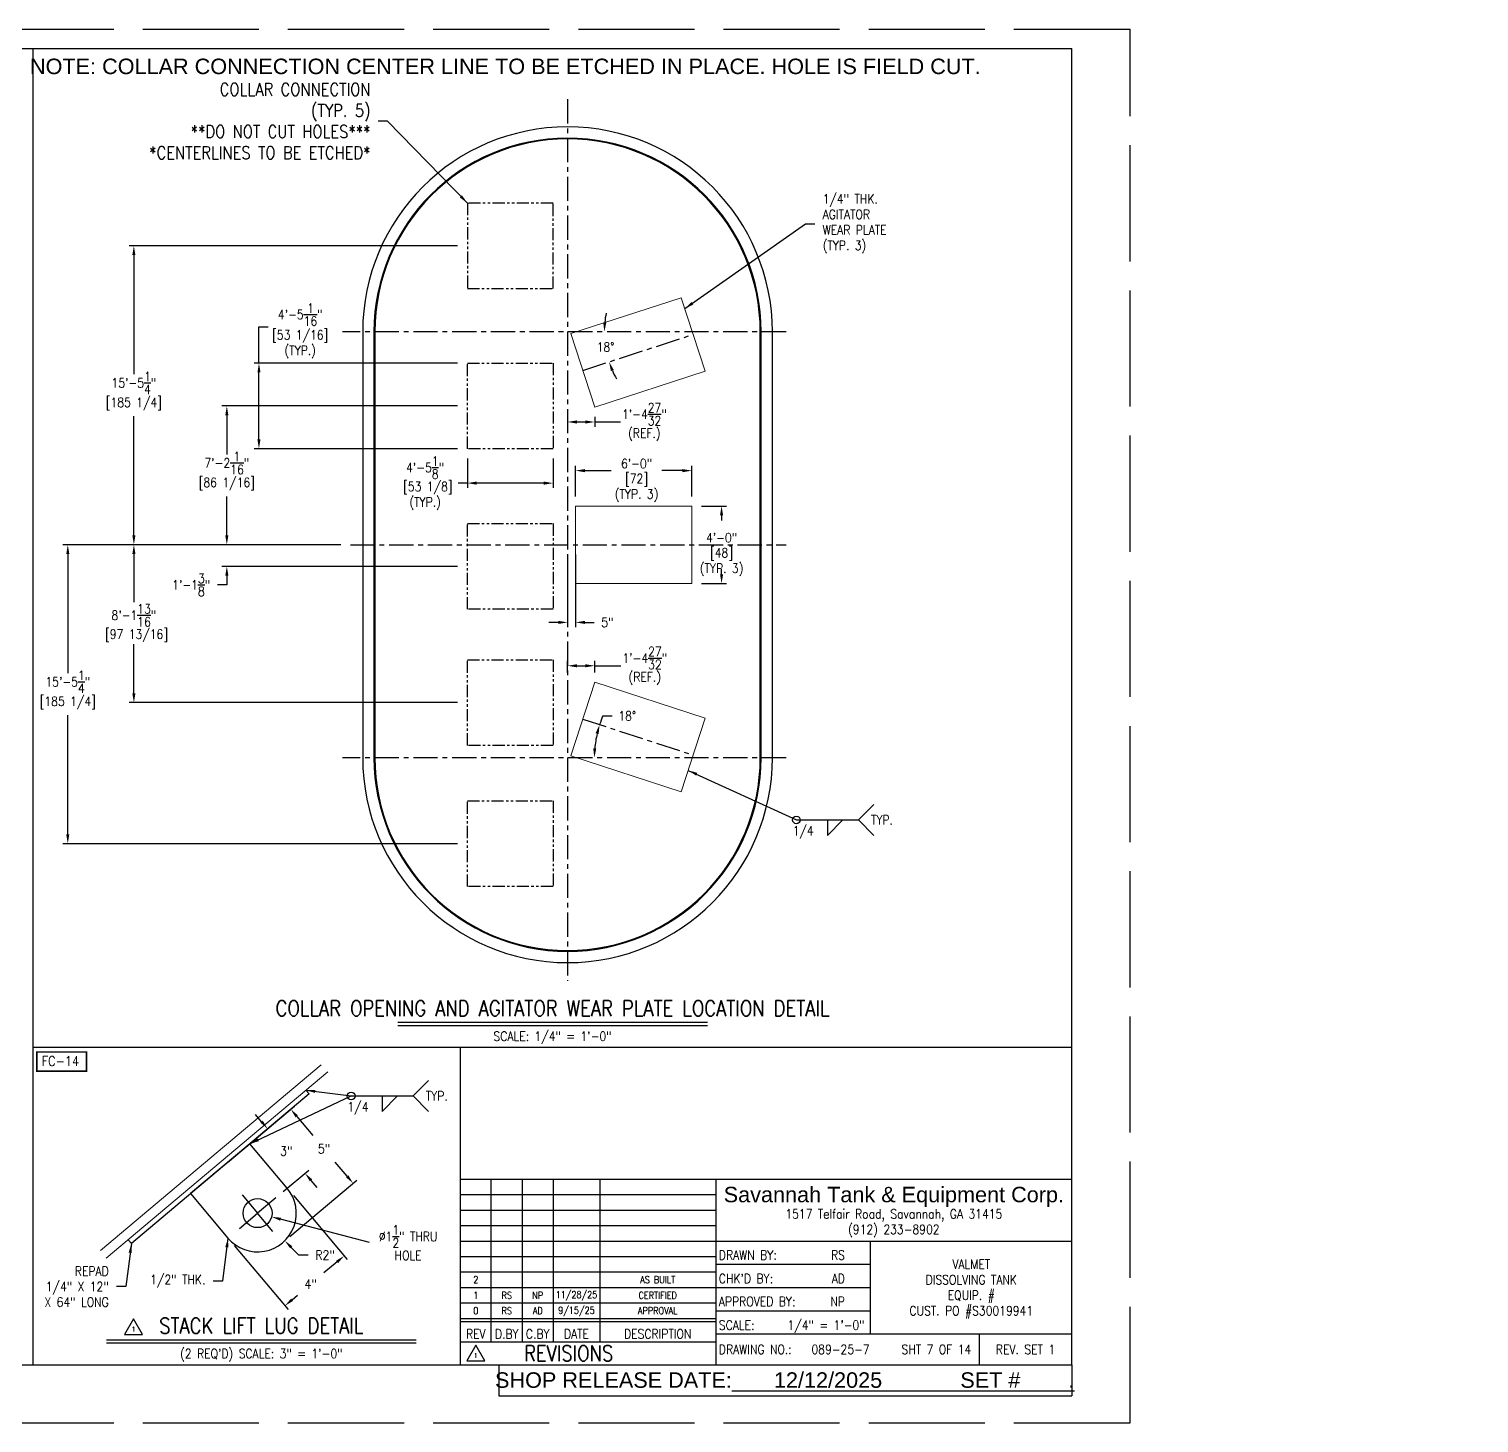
# Model space of a CAD drawing. Extents: x -2414 to 2752, y 36 to 900.
# Drawn here: x 433 to 1332, y 36 to 900 of the extents above; entities that cross this region are included whole.
import ezdxf
from ezdxf.enums import TextEntityAlignment as Align

# ---------------------------------------------------------------- set-up
doc = ezdxf.new("R2010")
doc.units = 0
doc.header["$LTSCALE"] = 12
doc.header["$MEASUREMENT"] = 0
doc.header["$PDMODE"] = 33
doc.header["$PDSIZE"] = -0.5
for name, pattern in [('AM_ISO02W050', [7.5, 6, -1.5]), ('CENTER', [2, 1.25, -0.25, 0.25, -0.25]), ('PHANTOM2', [1.25, 0.625, -0.125, 0.125, -0.125, 0.125, -0.125])]:
    doc.linetypes.add(name, pattern=pattern)
doc.layers.get('0').update_dxf_attribs({"linetype": 'CONTINUOUS'})
doc.layers.get('Defpoints').update_dxf_attribs({"linetype": 'CONTINUOUS'})
for name, color, linetype in [('CENTER', 6, 'CENTER'), ('COVER', 3, 'CONTINUOUS'), ('DIM', 1, 'CONTINUOUS'), ('EXTERNALS', 3, 'CONTINUOUS'), ('REPAD', 7, 'CONTINUOUS'), ('ROOF', 140, 'CONTINUOUS'), ('SHELL', 40, 'CONTINUOUS'), ('SHOP TAG', 11, 'CONTINUOUS'), ('stack conn.', 191, 'CONTINUOUS'), ('TEXT', 4, 'CONTINUOUS')]:
    doc.layers.add(name, color=color, linetype=linetype)
doc.layers.add('Equipment-AM_11', color=92, linetype='PHANTOM2', lineweight=25)
doc.styles.add('ROMANS', font='ROMANS.shx', dxfattribs={"width": 0.85, "height": 5.76})
doc.styles.get("Standard").update_dxf_attribs({"font": 'sanss___.ttf'})
doc.dimstyles.get("Standard").update_dxf_attribs({"dimtxt": 0.18, "dimasz": 0.18, "dimexe": 0.18, "dimexo": 0.0625, "dimgap": 0.09, "dimtad": 0, "dimtih": 1, "dimtoh": 1, "dimdec": 4, "dimzin": 0, "dimdsep": 46, "dimtxsty": 'Standard', "dimcen": 0.09, "dimadec": 0, "dimazin": 0, "dimtfac": 1, "dimtdec": 4, "dimtofl": 0, "dimtmove": 0, "dimatfit": 3, "dimfxl": 1, "dimtolj": 1, "dimtzin": 0, "dimarcsym": 0})

# ---------------------------------------------------------------- blocks, each defined once
blk = doc.blocks.new('*D184')
at = {"layer": 'Defpoints', "color": 0, "transparency": 16777216}
for p in [(267.13, 609.86), (62.29, 591.93), (267.13, 536.95)]:
    blk.add_point(p, dxfattribs=at)
at = {"layer": 'DIM', "color": 0, "lineweight": -2, "transparency": 16777216}
for p, q in [((267.13, 603.86), (267.13, 533.95)), ((62.29, 585.93), (62.29, 533.95)), ((68.05, 536.95), (106.32, 536.95)), ((261.37, 536.95), (231.8, 536.95))]:
    blk.add_line(p, q, dxfattribs=at)
at = {"layer": 'DIM', "color": 0, "transparency": 16777216}
for points in [[(68.05, 537.91), (68.05, 535.99), (62.29, 536.95)], [(261.37, 537.91), (261.37, 535.99), (267.13, 536.95)]]:
    blk.add_solid(points, dxfattribs=at)
at = {"layer": 'DIM', "color": 0, "transparency": 16777216, "char_height": 5.76, "width": 5166.6002, "attachment_point": 5, "style": 'ROMANS'}
for s, insert in [('\\A1;5\'-8{\\H1x;\\S1/4;}"', (169.06, 544.63)), ('\\A1;[68{\\H1x;\\S1/4;}] (TOP)\\P(EXTRA 2" TO BE PROVIDED FOR\\PFIELD FITUPS.)', (169.06, 518.57))]:
    blk.add_mtext(s, dxfattribs=dict(at, insert=insert))
blk = doc.blocks.new('A$C43fa0972')
at = {"layer": 'Equipment-AM_11'}
for points in [[(-62.12, 158.75), (-8.98, 158.75), (-8.98, 211.8), (-62.12, 211.8)], [(-62.12, 112.56), (-8.98, 112.56), (-8.98, 59.51), (-62.12, 59.51)], [(-62.12, 13.13), (-8.98, 13.13), (-8.98, -39.92), (-62.12, -39.92)], [(-62.12, -71.31), (-8.98, -71.31), (-8.98, -124.37), (-62.12, -124.37)], [(-62.12, -158.75), (-8.98, -158.75), (-8.98, -211.8), (-62.12, -211.8)]]:
    blk.add_lwpolyline(points, close=True, dxfattribs=at)
blk = doc.blocks.new('*D191')
at = {"layer": 'Defpoints', "color": 0, "transparency": 16777216}
for p in [(705.18, 639.84), (758.32, 639.84), (758.32, 618.53)]:
    blk.add_point(p, dxfattribs=at)
at = {"layer": 'DIM', "color": 0, "lineweight": -2, "transparency": 16777216}
for p, q in [((705.18, 633.84), (705.18, 615.53)), ((758.32, 633.84), (758.32, 615.53)), ((705.18, 618.53), (699.42, 618.53)), ((752.56, 618.53), (710.94, 618.53))]:
    blk.add_line(p, q, dxfattribs=at)
at = {"layer": 'DIM', "color": 0, "transparency": 16777216}
for points in [[(710.94, 619.49), (710.94, 617.57), (705.18, 618.53)], [(752.56, 619.49), (752.56, 617.57), (758.32, 618.53)]]:
    blk.add_solid(points, dxfattribs=at)
at = {"layer": 'DIM', "color": 0, "transparency": 16777216, "insert": (679, 618.53), "char_height": 5.76, "attachment_point": 5, "style": 'ROMANS'}
blk.add_mtext('\\A1;4\'-5{\\H1x;\\S1/8;}"\\P [53 1/8]\\P(TYP.)', dxfattribs=at)
blk = doc.blocks.new('*D192')
at = {"layer": 'Defpoints', "color": 0, "transparency": 16777216}
for p in [(705.18, 692.89), (575.99, 639.84), (705.18, 639.84)]:
    blk.add_point(p, dxfattribs=at)
at = {"layer": 'DIM', "color": 0, "lineweight": -2, "transparency": 16777216}
for p, q in [((575.99, 692.89), (575.99, 715.34)), ((575.99, 715.34), (581.75, 715.34)), ((699.18, 692.89), (572.99, 692.89)), ((575.99, 645.6), (575.99, 687.13)), ((699.18, 639.84), (572.99, 639.84))]:
    blk.add_line(p, q, dxfattribs=at)
at = {"layer": 'DIM', "color": 0, "transparency": 16777216}
for points in [[(575.03, 687.13), (576.95, 687.13), (575.99, 692.89)], [(575.03, 645.6), (576.95, 645.6), (575.99, 639.84)]]:
    blk.add_solid(points, dxfattribs=at)
at = {"layer": 'DIM', "color": 0, "transparency": 16777216, "char_height": 5.76, "attachment_point": 5, "style": 'ROMANS'}
for s, insert in [('\\A1;4\'-5{\\H1x;\\S1/16;}"', (601.59, 723.02)), ('\\A1;[53 1/16]\\P(TYP.)', (601.59, 704.64))]:
    blk.add_mtext(s, dxfattribs=dict(at, insert=insert))
blk = doc.blocks.new('*D193')
at = {"layer": 'Defpoints', "color": 0, "transparency": 16777216}
for p in [(556.08, 666.37), (705.18, 666.37), (632.72, 580.33)]:
    blk.add_point(p, dxfattribs=at)
at = {"layer": 'DIM', "color": 0, "lineweight": -2, "transparency": 16777216}
for p, q in [((699.18, 666.37), (553.08, 666.37)), ((556.08, 660.61), (556.08, 636.38)), ((556.08, 586.09), (556.08, 610.32)), ((626.72, 580.33), (553.08, 580.33))]:
    blk.add_line(p, q, dxfattribs=at)
at = {"layer": 'DIM', "color": 0, "transparency": 16777216}
for points in [[(555.12, 660.61), (557.04, 660.61), (556.08, 666.37)], [(555.12, 586.09), (557.04, 586.09), (556.08, 580.33)]]:
    blk.add_solid(points, dxfattribs=at)
at = {"layer": 'DIM', "color": 0, "transparency": 16777216, "char_height": 5.76, "attachment_point": 5, "style": 'ROMANS'}
for s, insert in [('\\A1;7\'-2{\\H1x;\\S1/16;}"', (556.08, 631.03)), ('\\A1;[86 1/16]', (556.08, 618))]:
    blk.add_mtext(s, dxfattribs=dict(at, insert=insert))
blk = doc.blocks.new('*D194')
at = {"layer": 'Defpoints', "color": 0, "transparency": 16777216}
for p in [(632.72, 580.33), (556.08, 566.94), (705.18, 566.94)]:
    blk.add_point(p, dxfattribs=at)
at = {"layer": 'DIM', "color": 0, "lineweight": -2, "transparency": 16777216}
for p, q in [((556.08, 586.09), (556.08, 591.85)), ((626.72, 580.33), (553.08, 580.33)), ((699.18, 566.94), (553.08, 566.94)), ((556.08, 561.18), (556.08, 555.42)), ((556.08, 555.42), (550.32, 555.42))]:
    blk.add_line(p, q, dxfattribs=at)
at = {"layer": 'DIM', "color": 0, "transparency": 16777216}
for points in [[(555.12, 586.09), (557.04, 586.09), (556.08, 580.33)], [(555.12, 561.18), (557.04, 561.18), (556.08, 566.94)]]:
    blk.add_solid(points, dxfattribs=at)
at = {"layer": 'DIM', "color": 0, "transparency": 16777216, "insert": (533.98, 555.42), "char_height": 5.76, "attachment_point": 5, "style": 'ROMANS'}
blk.add_mtext('\\A1;1\'-1{\\H1x;\\S3/8;}"', dxfattribs=at)
blk = doc.blocks.new('*D195')
at = {"layer": 'Defpoints', "color": 0, "transparency": 16777216}
for p in [(632.72, 580.33), (498.46, 482.49), (705.18, 482.49)]:
    blk.add_point(p, dxfattribs=at)
at = {"layer": 'DIM', "color": 0, "lineweight": -2, "transparency": 16777216}
for p, q in [((626.72, 580.33), (495.46, 580.33)), ((498.46, 574.57), (498.46, 544.84)), ((498.46, 488.25), (498.46, 518.78)), ((699.18, 482.49), (495.46, 482.49))]:
    blk.add_line(p, q, dxfattribs=at)
at = {"layer": 'DIM', "color": 0, "transparency": 16777216}
for points in [[(497.5, 574.57), (499.42, 574.57), (498.46, 580.33)], [(497.5, 488.25), (499.42, 488.25), (498.46, 482.49)]]:
    blk.add_solid(points, dxfattribs=at)
at = {"layer": 'DIM', "color": 0, "transparency": 16777216, "insert": (498.46, 531.81), "char_height": 5.76, "attachment_point": 5, "style": 'ROMANS'}
blk.add_mtext('\\A1;8\'-1{\\H1x;\\S13/16;}"\\P [97 13/16]', dxfattribs=at)
blk = doc.blocks.new('*D196')
at = {"layer": 'Defpoints', "color": 0, "transparency": 16777216}
for p in [(632.72, 580.33), (457.49, 395.05), (705.18, 395.05)]:
    blk.add_point(p, dxfattribs=at)
at = {"layer": 'DIM', "color": 0, "lineweight": -2, "transparency": 16777216}
for p, q in [((626.72, 580.33), (454.49, 580.33)), ((457.49, 574.57), (457.49, 500.72)), ((457.49, 400.81), (457.49, 474.66)), ((699.18, 395.05), (454.49, 395.05))]:
    blk.add_line(p, q, dxfattribs=at)
at = {"layer": 'DIM', "color": 0, "transparency": 16777216}
for points in [[(456.53, 574.57), (458.45, 574.57), (457.49, 580.33)], [(456.53, 400.81), (458.45, 400.81), (457.49, 395.05)]]:
    blk.add_solid(points, dxfattribs=at)
at = {"layer": 'DIM', "color": 0, "transparency": 16777216, "char_height": 5.76, "attachment_point": 5, "style": 'ROMANS'}
for s, insert in [('\\A1;15\'-5{\\H1x;\\S1/4;}"', (457.49, 495.37)), ('\\A1;[185 1/4]', (457.49, 482.34))]:
    blk.add_mtext(s, dxfattribs=dict(at, insert=insert))
blk = doc.blocks.new('*D197')
at = {"layer": 'Defpoints', "color": 0, "transparency": 16777216}
for p in [(498.46, 765.61), (705.18, 765.61), (632.72, 580.33)]:
    blk.add_point(p, dxfattribs=at)
at = {"layer": 'DIM', "color": 0, "lineweight": -2, "transparency": 16777216}
for p, q in [((699.18, 765.61), (495.46, 765.61)), ((498.46, 759.85), (498.46, 686)), ((498.46, 586.09), (498.46, 659.94)), ((626.72, 580.33), (495.46, 580.33))]:
    blk.add_line(p, q, dxfattribs=at)
at = {"layer": 'DIM', "color": 0, "transparency": 16777216}
for points in [[(497.5, 759.85), (499.42, 759.85), (498.46, 765.61)], [(497.5, 586.09), (499.42, 586.09), (498.46, 580.33)]]:
    blk.add_solid(points, dxfattribs=at)
at = {"layer": 'DIM', "color": 0, "transparency": 16777216, "char_height": 5.76, "attachment_point": 5, "style": 'ROMANS'}
for s, insert in [('\\A1;15\'-5{\\H1x;\\S1/4;}"', (498.46, 680.65)), ('\\A1;[185 1/4]', (498.46, 667.62))]:
    blk.add_mtext(s, dxfattribs=dict(at, insert=insert))
blk = doc.blocks.new('*D198')
at = {"layer": 'Defpoints', "color": 0, "transparency": 16777216}
for p in [(776.73, 472.25), (784.29, 455.27), (845.21, 450), (627.83, 448.33), (902.77, 448.33)]:
    blk.add_point(p, dxfattribs=at)
at = {"layer": 'DIM', "color": 0, "lineweight": -2, "transparency": 16777216}
blk.add_line((789.19, 474.26), (794.95, 474.26), dxfattribs=at)
for start, end in [(157.03072, 162), (166.96928, 175.03072)]:
    blk.add_arc((850.36, 448.33), 66.43, start, end, dxfattribs=at)
at = {"layer": 'DIM', "color": 0, "transparency": 16777216}
for points in [[(784.71, 463.57), (786.56, 463.05), (787.17, 468.86)], [(785.13, 454.04), (783.21, 454.13), (783.92, 448.33)]]:
    blk.add_solid(points, dxfattribs=at)
at = {"layer": 'DIM', "color": 0, "transparency": 16777216, "insert": (804.3, 474.26), "char_height": 5.76, "attachment_point": 5, "style": 'ROMANS'}
blk.add_mtext('\\A1;18°', dxfattribs=at)
blk = doc.blocks.new('*D199')
at = {"layer": 'Defpoints', "color": 0, "transparency": 16777216}
for p in [(627.83, 712.33), (845.21, 710.66), (902.77, 712.33), (790.43, 706.03), (776.73, 688.41)]:
    blk.add_point(p, dxfattribs=at)
at = {"layer": 'DIM', "color": 0, "lineweight": -2, "transparency": 16777216}
for start, end in [(169.04211, 174.52106), (203.47894, 208.95789)]:
    blk.add_arc((850.36, 712.33), 60.26, start, end, dxfattribs=at)
at = {"layer": 'DIM', "color": 0, "transparency": 16777216}
for points in [[(791.33, 718.04), (789.42, 718.13), (790.1, 712.33)], [(794.19, 687.98), (795.99, 688.66), (793.05, 693.71)]]:
    blk.add_solid(points, dxfattribs=at)
at = {"layer": 'DIM', "color": 0, "transparency": 16777216, "insert": (790.84, 702.9), "char_height": 5.76, "attachment_point": 5, "style": 'ROMANS'}
blk.add_mtext('\\A1;18°', dxfattribs=at)
blk = doc.blocks.new('*D200')
at = {"layer": 'Defpoints', "color": 0, "transparency": 16777216}
for p in [(767.31, 665.58), (784.15, 665.58), (767.31, 656.43)]:
    blk.add_point(p, dxfattribs=at)
at = {"layer": 'DIM', "color": 0, "lineweight": -2, "transparency": 16777216}
for p, q in [((767.31, 659.58), (767.31, 653.43)), ((773.07, 656.43), (778.39, 656.43)), ((784.15, 659.58), (784.15, 653.43)), ((784.15, 656.43), (800.12, 656.43))]:
    blk.add_line(p, q, dxfattribs=at)
at = {"layer": 'DIM', "color": 0, "transparency": 16777216}
for points in [[(773.07, 657.39), (773.07, 655.47), (767.31, 656.43)], [(778.39, 657.39), (778.39, 655.47), (784.15, 656.43)]]:
    blk.add_solid(points, dxfattribs=at)
at = {"layer": 'DIM', "color": 0, "transparency": 16777216, "insert": (814.95, 656.43), "char_height": 5.76, "attachment_point": 5, "style": 'ROMANS'}
blk.add_mtext('\\A1;1\'-4{\\H1x;\\S27/32;}"\\P(REF.)', dxfattribs=at)
blk = doc.blocks.new('*D201')
at = {"layer": 'Defpoints', "color": 0, "transparency": 16777216}
for p in [(767.31, 580.33), (772.29, 580.33), (772.29, 532.22)]:
    blk.add_point(p, dxfattribs=at)
at = {"layer": 'DIM', "color": 0, "lineweight": -2, "transparency": 16777216}
for p, q in [((767.31, 574.33), (767.31, 529.22)), ((772.29, 574.33), (772.29, 529.22)), ((761.55, 532.22), (755.79, 532.22)), ((778.05, 532.22), (783.81, 532.22))]:
    blk.add_line(p, q, dxfattribs=at)
at = {"layer": 'DIM', "color": 0, "transparency": 16777216}
for points in [[(761.55, 533.18), (761.55, 531.26), (767.31, 532.22)], [(778.05, 533.18), (778.05, 531.26), (772.29, 532.22)]]:
    blk.add_solid(points, dxfattribs=at)
at = {"layer": 'DIM', "color": 0, "transparency": 16777216, "insert": (791.99, 532.22), "char_height": 5.76, "attachment_point": 5, "style": 'ROMANS'}
blk.add_mtext('\\A1;5"', dxfattribs=at)
blk = doc.blocks.new('*D202')
at = {"layer": 'Defpoints', "color": 0, "transparency": 16777216}
for p in [(767.31, 505.33), (767.31, 495.08), (784.15, 495.08)]:
    blk.add_point(p, dxfattribs=at)
at = {"layer": 'DIM', "color": 0, "lineweight": -2, "transparency": 16777216}
for p, q in [((767.31, 501.08), (767.31, 508.33)), ((773.07, 505.33), (778.39, 505.33)), ((784.15, 501.08), (784.15, 508.33)), ((784.15, 505.33), (800.36, 505.33))]:
    blk.add_line(p, q, dxfattribs=at)
at = {"layer": 'DIM', "color": 0, "transparency": 16777216}
for points in [[(773.07, 506.29), (773.07, 504.37), (767.31, 505.33)], [(778.39, 506.29), (778.39, 504.37), (784.15, 505.33)]]:
    blk.add_solid(points, dxfattribs=at)
at = {"layer": 'DIM', "color": 0, "transparency": 16777216, "insert": (815.19, 505.33), "char_height": 5.76, "attachment_point": 5, "style": 'ROMANS'}
blk.add_mtext('\\A1;1\'-4{\\H1x;\\S27/32;}"\\P(REF.)', dxfattribs=at)
blk = doc.blocks.new('*D203')
at = {"layer": 'Defpoints', "color": 0, "transparency": 16777216}
for p in [(772.29, 626.28), (772.29, 604.33), (844.29, 604.33)]:
    blk.add_point(p, dxfattribs=at)
at = {"layer": 'DIM', "color": 0, "lineweight": -2, "transparency": 16777216}
for p, q in [((772.29, 610.33), (772.29, 629.28)), ((844.29, 610.33), (844.29, 629.28)), ((778.05, 626.28), (794.43, 626.28)), ((838.53, 626.28), (825.73, 626.28))]:
    blk.add_line(p, q, dxfattribs=at)
at = {"layer": 'DIM', "color": 0, "transparency": 16777216}
for points in [[(778.05, 627.24), (778.05, 625.32), (772.29, 626.28)], [(838.53, 627.24), (838.53, 625.32), (844.29, 626.28)]]:
    blk.add_solid(points, dxfattribs=at)
at = {"layer": 'DIM', "color": 0, "transparency": 16777216, "char_height": 5.76, "attachment_point": 5, "style": 'ROMANS'}
for s, insert in [('\\A1;6\'-0"', (810.08, 630.67)), ('\\A1;[72]\\P(TYP. 3)', (810.08, 615.58))]:
    blk.add_mtext(s, dxfattribs=dict(at, insert=insert))
blk = doc.blocks.new('*D204')
at = {"layer": 'Defpoints', "color": 0, "transparency": 16777216}
for p in [(844.29, 604.33), (844.29, 556.33), (862.79, 556.33)]:
    blk.add_point(p, dxfattribs=at)
at = {"layer": 'DIM', "color": 0, "lineweight": -2, "transparency": 16777216}
for p, q in [((850.29, 604.33), (865.79, 604.33)), ((862.79, 598.57), (862.79, 595.42)), ((862.79, 562.09), (862.79, 565.24)), ((850.29, 556.33), (865.79, 556.33))]:
    blk.add_line(p, q, dxfattribs=at)
at = {"layer": 'DIM', "color": 0, "transparency": 16777216}
for points in [[(861.83, 598.57), (863.75, 598.57), (862.79, 604.33)], [(861.83, 562.09), (863.75, 562.09), (862.79, 556.33)]]:
    blk.add_solid(points, dxfattribs=at)
at = {"layer": 'DIM', "color": 0, "transparency": 16777216, "char_height": 5.76, "attachment_point": 5, "style": 'ROMANS'}
for s, insert in [('\\A1;4\'-0"', (862.79, 584.72)), ('\\A1;[48]\\P(TYP. 3)', (862.79, 569.63))]:
    blk.add_mtext(s, dxfattribs=dict(at, insert=insert))
blk = doc.blocks.new('HEAD LIFT 5000')
at = {"layer": 'CENTER'}
for p in [(0, 4.23), (-1.23, 3), (1.23, 3), (0, 1.77)]:
    blk.add_line(p, (0, 3), dxfattribs=at)
at = {"layer": 'EXTERNALS'}
for p, q in [((-2, 3), (-2, 0)), ((2, 0), (2, 3)), ((-2, 0), (2, 0))]:
    blk.add_line(p, q, dxfattribs=at)
blk.add_circle((0, 3), 0.75, dxfattribs=at)
blk.add_arc((0, 3), 2, 0, 180, dxfattribs=at)
blk = doc.blocks.new('A$Cdd259f04')
at = {"layer": 'REPAD'}
for p, q in [((-23.556, -20.156), (-32.736, -27.884)), ((-23.556, -20.156), (-23.717, -19.965)), ((-32.736, -27.884), (-32.897, -27.693))]:
    blk.add_line(p, q, dxfattribs=at)
at = {"layer": 'COVER', "rotation": 220.0909514299721}
blk.add_blockref('HEAD LIFT 5000', (-28.146, -24.02), dxfattribs=at)
blk = doc.blocks.new('*D209')
at = {"layer": 'Defpoints', "color": 0, "transparency": 16777216}
for p in [(551.98, 193.61), (634.37, 184.54), (590.62, 147.71)]:
    blk.add_point(p, dxfattribs=at)
at = {"layer": 'DIM', "color": 0, "lineweight": -2, "transparency": 16777216}
for p, q in [((556.57, 197.47), (598.02, 232.37)), ((599.44, 226.03), (609.42, 214.18)), ((630.66, 188.94), (623.27, 197.72)), ((595.21, 151.57), (636.66, 186.47))]:
    blk.add_line(p, q, dxfattribs=at)
at = {"layer": 'DIM', "color": 0, "transparency": 16777216}
for points in [[(600.17, 226.65), (598.7, 225.41), (595.73, 230.44)], [(631.39, 189.56), (629.93, 188.32), (634.37, 184.54)]]:
    blk.add_solid(points, dxfattribs=at)
at = {"layer": 'DIM', "color": 0, "transparency": 16777216, "insert": (616.34, 205.95), "char_height": 5.76, "attachment_point": 5, "style": 'ROMANS'}
blk.add_mtext('\\A1;5"', dxfattribs=at)
blk = doc.blocks.new('*D211')
at = {"layer": 'Defpoints', "color": 0, "transparency": 16777216}
for p in [(593.53, 181.52), (556.8, 150.61), (628.84, 139.58)]:
    blk.add_point(p, dxfattribs=at)
at = {"layer": 'DIM', "color": 0, "lineweight": -2, "transparency": 16777216}
for p, q in [((597.39, 176.93), (630.77, 137.28)), ((560.67, 146.02), (594.05, 106.37)), ((624.43, 135.87), (616.24, 128.97)), ((596.52, 112.37), (599.88, 115.2))]:
    blk.add_line(p, q, dxfattribs=at)
at = {"layer": 'DIM', "color": 0, "transparency": 16777216}
for points in [[(623.81, 136.6), (625.05, 135.13), (628.84, 139.58)], [(595.9, 113.11), (597.14, 111.64), (592.12, 108.66)]]:
    blk.add_solid(points, dxfattribs=at)
at = {"layer": 'DIM', "color": 0, "transparency": 16777216, "insert": (608.06, 122.09), "char_height": 5.76, "attachment_point": 5, "style": 'ROMANS'}
blk.add_mtext('\\A1;4"', dxfattribs=at)
blk = doc.blocks.new('*D212')
at = {"layer": 'Defpoints', "color": 0, "transparency": 16777216}
for p in [(575.16, 166.07), (592, 148.96)]:
    blk.add_point(p, dxfattribs=at)
at = {"layer": 'DIM', "color": 0, "lineweight": -2, "transparency": 16777216}
for p, q in [((600.75, 140.06), (596.04, 144.85)), ((606.51, 140.06), (600.75, 140.06))]:
    blk.add_line(p, q, dxfattribs=at)
at = {"layer": 'DIM', "color": 0, "transparency": 16777216}
blk.add_solid([(596.72, 145.53), (595.35, 144.18), (592, 148.96)], dxfattribs=at)
at = {"layer": 'DIM', "color": 0, "transparency": 16777216, "insert": (617.02, 140.06), "char_height": 5.76, "attachment_point": 5, "style": 'ROMANS'}
blk.add_mtext('\\A1;R2"', dxfattribs=at)
blk = doc.blocks.new('*D213')
at = {"layer": 'Defpoints', "color": 0, "transparency": 16777216}
for p in [(566.46, 168.37), (583.87, 163.77)]:
    blk.add_point(p, dxfattribs=at)
at = {"layer": 'DIM', "color": 0, "lineweight": -2, "transparency": 16777216}
blk.add_line((644.43, 147.77), (589.44, 162.3), dxfattribs=at)
at = {"layer": 'DIM', "color": 0, "transparency": 16777216}
blk.add_solid([(589.68, 163.23), (589.19, 161.37), (583.87, 163.77)], dxfattribs=at)
at = {"layer": 'DIM', "color": 0, "transparency": 16777216, "insert": (668.46, 147.77), "char_height": 5.76, "attachment_point": 5, "style": 'ROMANS'}
blk.add_mtext('\\A1;∅1{\\H1x;\\S1/2;}" THRU\\PHOLE', dxfattribs=at)
blk = doc.blocks.new('*D214')
at = {"layer": 'Defpoints', "color": 0, "transparency": 16777216}
for p in [(581.36, 218.34), (563.27, 203.11), (586.46, 175.57)]:
    blk.add_point(p, dxfattribs=at)
at = {"layer": 'DIM', "color": 0, "lineweight": -2, "transparency": 16777216}
for p, q in [((577.65, 222.75), (573.94, 227.15)), ((567.86, 206.98), (583.66, 220.27)), ((591.05, 179.44), (606.84, 192.73)), ((608.25, 186.39), (611.96, 181.99))]:
    blk.add_line(p, q, dxfattribs=at)
at = {"layer": 'DIM', "color": 0, "transparency": 16777216}
for points in [[(578.39, 223.37), (576.92, 222.13), (581.36, 218.34)], [(608.99, 187.01), (607.52, 185.78), (604.55, 190.8)]]:
    blk.add_solid(points, dxfattribs=at)
at = {"layer": 'DIM', "color": 0, "transparency": 16777216, "insert": (592.95, 204.57), "char_height": 5.76, "attachment_point": 5, "style": 'ROMANS'}
blk.add_mtext('\\A1;3"', dxfattribs=at)

msp = doc.modelspace()

# ---------------------------------------------------------------- linework, layer by layer
for p, q in [((-24, 888), (1080, 888)), ((436.068185, 72), (436.068185, 888)), ((1080, 72), (1080, 888)), ((436.068185, 269.000028), (1080, 269.000028)), ((700.834859, 269.000028), (700.834859, 72)), ((700.834859, 187.2), (1080, 187.2)), ((720.034859, 86.4), (720.034859, 187.2)), ((739.234859, 187.2), (739.234859, 86.4)), ((758.434859, 187.2), (758.434859, 86.4)), ((787.234859, 187.2), (787.234859, 86.4)), ((859.2, 187.2), (859.2, 72)), ((700.834859, 177.6), (859.2, 177.6)), ((700.834859, 168), (859.2, 168)), ((700.834859, 158.4), (859.2, 158.4)), ((700.834859, 148.8), (1080, 148.8)), ((955.2, 91.2), (955.2, 148.8)), ((700.834859, 139.2), (859.2, 139.2)), ((700.834859, 129.6), (859.2, 129.6)), ((859.2, 134.4), (955.2, 134.4)), ((700.834859, 120), (955.2, 120)), ((700.834859, 110.4), (859.2, 110.4)), ((700.834859, 100.8), (859.2, 100.8)), ((700.834859, 98.88), (859.2, 98.88)), ((859.2, 105.6), (955.2, 105.6)), ((859.2, 91.2), (1080, 91.2)), ((1022.4, 91.2), (1022.4, 72)), ((700.834859, 86.4), (859.2, 86.4)), ((-24, 72), (1080, 72))]:
    msp.add_line(p, q)
at = {"layer": 'CENTER'}
for p, q in [((767.309156, 856.41115), (767.309156, 310.146307)), ((902.766423, 712.330591), (627.828818, 712.330591)), ((776.72895, 688.407366), (845.205019, 710.656589)), ((632.719423, 580.330591), (902.904676, 580.330591)), ((776.72895, 472.253817), (845.205019, 450.004593)), ((902.766423, 448.330591), (627.828818, 448.330591))]:
    msp.add_line(p, q, dxfattribs=at)
at = {"layer": 'Defpoints', "linetype": 'AM_ISO02W050'}
for p, q in [((-36, 900), (1116, 900)), ((1116, 36), (1116, 900)), ((-36, 36), (1116, 36))]:
    msp.add_line(p, q, dxfattribs=at)
at = {"layer": 'DIM'}
for p, q in [((947.59441, 409.78645), (957.19441, 419.38645)), ((909.19441, 409.78645), (947.59441, 409.78645)), ((928.39441, 400.18645), (937.99441, 409.78645)), ((928.39441, 409.78645), (928.39441, 400.18645)), ((947.59441, 409.78645), (957.19441, 400.18645)), ((662.034093, 284.348509), (854.034093, 284.348509)), ((662.034093, 282.428509), (854.034093, 282.428509)), ((671.564082, 238.702334), (681.164082, 248.302334)), ((633.164082, 238.702334), (671.564082, 238.702334)), ((652.364082, 229.102334), (661.964082, 238.702334)), ((652.364082, 238.702334), (652.364082, 229.102334)), ((671.564082, 238.702334), (681.164082, 229.102334)), ((481.484139, 87.6405), (673.484139, 87.6405)), ((481.484139, 85.7205), (673.484139, 85.7205))]:
    msp.add_line(p, q, dxfattribs=at)
for centre in [(909.19441, 409.78645), (633.164082, 238.702334)]:
    msp.add_circle(centre, 2.4, dxfattribs=at)
at = {"layer": 'REPAD', "lineweight": 18, "ltscale": 0.25}
for p, q in [((837.788611, 733.481946), (769.312542, 711.232722)), ((852.621427, 687.831233), (837.788611, 733.481946)), ((769.312542, 711.232722), (784.145358, 665.582009)), ((784.145358, 665.582009), (852.621427, 687.831233)), ((844.293198, 604.330591), (772.293198, 604.330591)), ((772.293198, 604.330591), (772.293198, 556.330591)), ((844.293198, 556.330591), (844.293198, 604.330591)), ((772.293198, 556.330591), (844.293198, 556.330591)), ((784.145358, 495.079173), (769.312542, 449.42846)), ((852.621427, 472.82995), (784.145358, 495.079173)), ((837.788611, 427.179237), (852.621427, 472.82995)), ((769.312542, 449.42846), (837.788611, 427.179237))]:
    msp.add_line(p, q, dxfattribs=at)
at = {"layer": 'ROOF'}
msp.add_lwpolyline([(886.809156, 712.330591, 1), (647.809156, 712.330591), (647.809156, 448.330591, 1), (886.809156, 448.330591)], format="xyb", close=True, dxfattribs=at)
at = {"layer": 'SHELL'}
for points in [[(894.309156, 712.330591, 1), (640.309156, 712.330591), (640.309156, 448.330591, 1), (894.309156, 448.330591)], [(887.309156, 712.330591, 1), (647.309156, 712.330591), (647.309156, 448.330591, 1), (887.309156, 448.330591)], [(886.809156, 712.330591, 1), (647.809156, 712.330591), (647.809156, 448.330591, 1), (886.809156, 448.330591)]]:
    msp.add_lwpolyline(points, format="xyb", close=True, dxfattribs=at)
at = {"layer": 'SHOP TAG'}
for p, q in [((724.8, 72), (724.8, 52.8)), ((1080, 72), (1080, 52.8)), ((724.8, 52.8), (1080, 52.8))]:
    msp.add_line(p, q, dxfattribs=at)
at = {"layer": 'stack conn.', "lineweight": 18}
for p, q in [((614.579442, 258.069044), (477.790163, 142.918691)), ((618.750824, 253.737648), (481.346815, 138.06981))]:
    msp.add_line(p, q, dxfattribs=at)
at = {"layer": 'TEXT'}
for p, q in [((498.263956, 100.468449), (492.721393, 90.868449)), ((503.806518, 90.868449), (498.263956, 100.468449)), ((492.721393, 90.868449), (503.806518, 90.868449)), ((710.434859, 84.20148), (704.892296, 74.60148)), ((715.977421, 74.60148), (710.434859, 84.20148)), ((704.892296, 74.60148), (715.977421, 74.60148))]:
    msp.add_line(p, q, dxfattribs=at)
at = {"layer": 'TEXT', "const_width": 0.96}
msp.add_lwpolyline([(438.242895, 265.950169), (438.242895, 254.043413), (469.081553, 254.043413), (469.081553, 265.950169)], close=True, dxfattribs=at)

# ---------------------------------------------------------------- block references
at = {"layer": 'COVER'}
msp.add_blockref('A$C43fa0972', (767.309156, 580.330591), dxfattribs=at)
at = {"layer": 'COVER', "xscale": 12, "yscale": 12, "zscale": 12}
msp.add_blockref('A$Cdd259f04', (889.731094, 481.851092), dxfattribs=at)

# ---------------------------------------------------------------- texts
at = {"layer": 'DIM', "style": 'ROMANS', "width": 0.85}
for p in [(906.89041, 400.18645), (630.860082, 229.102334)]:
    msp.add_text('1/4', height=5.76, dxfattribs=at).set_placement(p)
for p in [(962.240749, 409.78645), (686.210421, 238.702334)]:
    msp.add_text('TYP.', height=5.76, dxfattribs=at).set_placement(p, align=Align.MIDDLE_CENTER)
for s, height, p in [('COLLAR OPENING AND AGITATOR WEAR PLATE LOCATION DETAIL', 9.6, (758.034093, 288.22575)), ('SCALE: 1/4" = 1\'-0"', 5.76, (758.034093, 272.828509)), ('STACK LIFT LUG DETAIL', 9.6, (577.484139, 91.517741)), ('(2 REQ\'D) SCALE: 3" = 1\'-0"', 5.76, (577.484139, 76.1205))]:
    msp.add_text(s, height=height, dxfattribs=at).set_placement(p, align=Align.CENTER)
at = {"layer": 'DIM', "style": 'ROMANS'}
for s, insert, char_height, attachment_point in [('COLLAR CONNECTION\\P(TYP. 5)\\P**DO NOT CUT HOLES***\\P*CENTERLINES TO BE ETCHED*', (645.152074, 842.965295), 7.84749371, 6), ('1/4" THK.\\PAGITATOR\\PWEAR PLATE\\P(TYP. 3)', (925.454558, 779.318331), 5.76, 4), ('REPAD\\P1/4" X 12"\\PX 64" LONG', (482.868375, 120.528286), 5.76, 6), ('1/2" THK.', (542.773587, 123.899589), 5.76, 6)]:
    msp.add_mtext(s, dxfattribs=dict(at, insert=insert, char_height=char_height, attachment_point=attachment_point))
at = {"layer": 'SHOP TAG'}
msp.add_text('SHOP RELEASE DATE:%%U       12/12/2025             SET #        .', height=9.6, dxfattribs=at).set_placement((901.97319, 62.608987), align=Align.MIDDLE_CENTER)
at = {"layer": 'TEXT'}
for s, p in [('NOTE: COLLAR CONNECTION CENTER LINE TO BE ETCHED IN PLACE. HOLE IS FIELD CUT.', (728.732298, 876.843879)), ('Savannah Tank & Equipment Corp.', (969.6, 177.6))]:
    msp.add_text(s, height=9.6, dxfattribs=at).set_placement(p, align=Align.MIDDLE_CENTER)
at = {"layer": 'TEXT', "style": 'ROMANS', "width": 0.85}
for s, height, p in [('1517 Telfair Road, Savannah, GA 31415', 5.76, (969.6, 165.6)), ('(912) 233-8902', 5.76, (969.6, 156)), ('VALMET', 5.76, (1017.6, 134.4)), ('DISSOLVING TANK', 5.76, (1017.6, 124.8)), ('EQUIP. #', 5.76, (1017.6, 115.2)), ('CUST. PO #S30019941', 5.76, (1017.6, 105.6)), ('1', 2.88, (498.263956, 94.068449)), ('REVISIONS', 9.6, (768.034859, 79.2)), ('REV. SET 1', 5.76, (1051.2, 81.6)), ('1', 2.88, (710.434859, 77.80148))]:
    msp.add_text(s, height=height, dxfattribs=at).set_placement(p, align=Align.MIDDLE_CENTER)
for s, p in [('DRAWN BY:', (861.12, 140.096338)), ("CHK'D BY:", (861.12, 125.519024)), ('APPROVED BY:', (861.12, 111.296338)), ('SCALE:', (861.12, 96.639409)), ('SCALE:', (861.12, 96.637291)), ('DRAWING NO.:', (861.12, 81.6)), ('089-25-7', (918.514066, 81.6))]:
    msp.add_text(s, height=5.76, dxfattribs=at).set_placement(p, align=Align.MIDDLE_LEFT)
for s, p in [('RS', (939.271871, 140.096338)), ('AD', (939.271871, 125.519024)), ('NP', (939.271871, 111.296338)), ('1/4" = 1\'-0"', (951.507885, 96.637291)), ('SHT 7 OF 14', (1017.594046, 81.6))]:
    msp.add_text(s, height=5.76, dxfattribs=at).set_placement(p, align=Align.MIDDLE_RIGHT)
for s, height, p in [('2', 4.32, (710.434859, 124.8)), ('AS BUILT', 4.32, (823.217429, 124.8)), ('1', 4.32, (710.434859, 115.2)), ('RS', 4.32, (729.634859, 115.2)), ('NP', 4.32, (748.834859, 115.2)), ('11/28/25', 4.32, (772.834859, 115.2)), ('CERTIFIED', 4.32, (823.217429, 115.2)), ('9/15/25', 4.32, (772.834859, 105.6)), ('0', 4.32, (710.434859, 105.6)), ('RS', 4.32, (729.634859, 105.6)), ('AD', 4.32, (748.834859, 105.6)), ('APPROVAL', 4.32, (823.217429, 105.6)), ('REV', 5.76, (710.434859, 91.2)), ('D.BY', 5.76, (729.634859, 91.2)), ('C.BY', 5.76, (748.834859, 91.2)), ('DATE', 5.76, (772.834859, 91.2)), ('DESCRIPTION', 5.76, (823.217429, 91.2))]:
    msp.add_text(s, height=height, dxfattribs=at).set_placement(p, align=Align.MIDDLE)
at = {"layer": 'TEXT', "insert": (441.338046, 263.324923), "char_height": 6.048, "width": 117.16266667, "attachment_point": 1, "style": 'ROMANS'}
msp.add_mtext('FC-14', dxfattribs=at)

# ---------------------------------------------------------------- dimensions: what is measured, and where the dimension line sits
at = {"layer": 'DIM'}
for base, p2, override, picture, middle in [((498.463914, 765.607122), (705.184156, 765.607122), {"dimscale": 48, "dimtxt": 5.76, "dimasz": 0.12, "dimexe": 0.0625, "dimexo": 0.125, "dimgap": 0.02, "dimzin": 3, "dimlunit": 4, "dimpost": '\\X', "dimtxsty": 'ROMANS', "dimcen": 0}, '*D197', (498.463914, 672.968857)), ((556.083745, 666.365818), (705.184156, 666.365818), {"dimscale": 48, "dimtxt": 5.76, "dimasz": 0.12, "dimexe": 0.0625, "dimexo": 0.125, "dimgap": 0.02, "dimzin": 3, "dimlunit": 4, "dimpost": '\\X', "dimtxsty": 'ROMANS', "dimcen": 0}, '*D193', (556.083745, 623.348204)), ((556.083745, 566.937755), (705.184156, 566.937755), {"dimscale": 48, "dimtxt": 5.76, "dimasz": 0.12, "dimexe": 0.0625, "dimexo": 0.125, "dimgap": 0.1, "dimzin": 3, "dimlunit": 4, "dimpost": '\\X', "dimtxsty": 'ROMANS', "dimcen": 0}, '*D194', (533.983174, 555.417755)), ((457.48983, 395.05406), (705.184156, 395.05406), {"dimscale": 48, "dimtxt": 5.76, "dimasz": 0.12, "dimexe": 0.0625, "dimexo": 0.125, "dimgap": 0.02, "dimzin": 3, "dimlunit": 4, "dimpost": '\\X', "dimtxsty": 'ROMANS', "dimcen": 0}, '*D196', (457.48983, 487.692326))]:
    dim = msp.add_linear_dim(base=base, p1=(632.719423, 580.330591), p2=p2, angle=90, dimstyle='Standard', override=override, dxfattribs=at)
    dim.commit()
    dim.dimension.update_dxf_attribs({"geometry": picture, "text_midpoint": middle})
dim = msp.add_linear_dim(base=(575.985262, 639.839287), p1=(705.184156, 692.892349), p2=(705.184156, 639.839287), angle=90, text='<>\\P(TYP.)', dimstyle='Standard', override={"dimscale": 48, "dimtxt": 5.76, "dimasz": 0.12, "dimexe": 0.0625, "dimexo": 0.125, "dimgap": 0.02, "dimzin": 3, "dimlunit": 4, "dimpost": '\\X', "dimtxsty": 'ROMANS', "dimcen": 0}, dxfattribs=at)
dim.commit()
dim.dimension.update_dxf_attribs({"geometry": '*D192', "text_midpoint": (601.589833, 715.337606), "dimtype": 160})
dim = msp.add_angular_dim_2l(base=(790.429311, 706.03193), line1=((776.72895, 688.407366), (845.205019, 710.656589)), line2=((902.766423, 712.330591), (627.828818, 712.330591)), dimstyle='Standard', override={"dimscale": 48, "dimtxt": 5.76, "dimasz": 0.12, "dimexe": 0.0625, "dimexo": 0.125, "dimgap": 0.1, "dimzin": 3, "dimlunit": 4, "dimpost": '\\X', "dimtxsty": 'ROMANS', "dimcen": 0}, dxfattribs=at)
dim.commit()
dim.dimension.update_dxf_attribs({"geometry": '*D199', "text_midpoint": (790.841086, 702.904186), "dimtype": 162})
for base, p1, p2, text, override, picture, middle in [((767.309156, 656.4339), (784.145358, 665.582009), (767.309156, 665.582009), '<>\\P(REF.)', {"dimscale": 48, "dimtxt": 5.76, "dimasz": 0.12, "dimexe": 0.0625, "dimexo": 0.125, "dimgap": 0.02, "dimdec": 5, "dimzin": 3, "dimlunit": 4, "dimpost": '\\X', "dimtxsty": 'ROMANS', "dimcen": 0}, '*D200', (814.95463, 656.4339)), ((758.32469, 618.532408), (705.184156, 639.839287), (758.32469, 639.839287), '<>\\P(TYP.)', {"dimscale": 48, "dimtxt": 5.76, "dimasz": 0.12, "dimexe": 0.0625, "dimexo": 0.125, "dimgap": 0.02, "dimzin": 3, "dimlunit": 4, "dimpost": '\\X', "dimtxsty": 'ROMANS', "dimcen": 0}, '*D191', (678.996728, 618.532408)), ((772.293198, 626.279454), (844.293198, 604.330591), (772.293198, 604.330591), '<>\\P(TYP. 3)', {"dimscale": 48, "dimtxt": 5.76, "dimasz": 0.12, "dimexe": 0.0625, "dimexo": 0.125, "dimgap": 0.02, "dimzin": 3, "dimlunit": 4, "dimpost": '\\X', "dimtxsty": 'ROMANS', "dimcen": 0}, '*D203', (810.081319, 626.279454)), ((267.127212, 536.951307), (62.292848, 591.931904), (267.127212, 609.861479), '<> (TOP)\\P(EXTRA 2" TO BE PROVIDED FOR\\PFIELD FITUPS.)', {"dimscale": 48, "dimtxt": 5.76, "dimasz": 0.12, "dimexe": 0.0625, "dimexo": 0.125, "dimgap": 0.02, "dimlfac": 0.333333, "dimzin": 3, "dimlunit": 4, "dimpost": '\\X', "dimtxsty": 'ROMANS', "dimcen": 0}, '*D184', (169.058912, 536.951307)), ((767.309156, 505.327279), (784.145358, 495.079173), (767.309156, 495.079173), '<>\\P(REF.)', {"dimscale": 48, "dimtxt": 5.76, "dimasz": 0.12, "dimexe": 0.0625, "dimexo": 0.125, "dimgap": 0.02, "dimdec": 5, "dimzin": 3, "dimlunit": 4, "dimpost": '\\X', "dimtxsty": 'ROMANS', "dimcen": 0}, '*D202', (815.190343, 505.327279))]:
    dim = msp.add_linear_dim(base=base, p1=p1, p2=p2, text=text, dimstyle='Standard', override=override, dxfattribs=at)
    dim.commit()
    dim.dimension.update_dxf_attribs({"geometry": picture, "text_midpoint": middle, "dimtype": 160})
dim = msp.add_linear_dim(base=(862.788074, 556.330591), p1=(844.293198, 604.330591), p2=(844.293198, 556.330591), angle=90, text='<>\\P(TYP. 3)', dimstyle='Standard', override={"dimscale": 48, "dimtxt": 5.76, "dimasz": 0.12, "dimexe": 0.0625, "dimexo": 0.125, "dimgap": 0.02, "dimzin": 3, "dimlunit": 4, "dimpost": '\\X', "dimtxsty": 'ROMANS', "dimcen": 0}, dxfattribs=at)
dim.commit()
dim.dimension.update_dxf_attribs({"geometry": '*D204', "text_midpoint": (862.788074, 580.330591)})
for base, p1, p2, angle, override, picture, middle, dimtype in [((498.463914, 482.49156), (632.719423, 580.330591), (705.184156, 482.49156), 90, {"dimscale": 48, "dimtxt": 5.76, "dimasz": 0.12, "dimexe": 0.0625, "dimexo": 0.125, "dimgap": 0.02, "dimzin": 3, "dimlunit": 4, "dimpost": '\\X', "dimtxsty": 'ROMANS', "dimcen": 0}, '*D195', (498.463914, 531.809734), 160), ((634.36953, 184.535151), (551.980828, 193.60866), (590.620997, 147.707273), 310.09095143, {"dimscale": 48, "dimtxt": 5.76, "dimasz": 0.12, "dimexe": 0.0625, "dimexo": 0.125, "dimgap": 0.1, "dimlfac": 0.083333, "dimzin": 3, "dimlunit": 4, "dimpost": '\\X', "dimtxsty": 'ROMANS', "dimcen": 0}, '*D209', (616.344403, 205.94754), 161), ((628.837062, 139.576604), (556.804375, 150.61176), (593.525484, 181.523895), 40.09095143, {"dimscale": 48, "dimtxt": 5.76, "dimasz": 0.12, "dimexe": 0.0625, "dimexo": 0.125, "dimgap": 0.1, "dimlfac": 0.083333, "dimzin": 3, "dimlunit": 4, "dimpost": '\\X', "dimtxsty": 'ROMANS', "dimcen": 0}, '*D211', (608.060436, 122.086668), 161)]:
    dim = msp.add_linear_dim(base=base, p1=p1, p2=p2, angle=angle, dimstyle='Standard', override=override, dxfattribs=at)
    dim.commit()
    dim.dimension.update_dxf_attribs({"geometry": picture, "text_midpoint": middle, "dimtype": dimtype})
for p1, p2, distance, override, picture, middle in [((767.309156, 580.330591), (772.293198, 580.330591), -48.11232, {"dimscale": 48, "dimtxt": 5.76, "dimasz": 0.12, "dimexe": 0.0625, "dimexo": 0.125, "dimgap": 0.1, "dimzin": 3, "dimlunit": 4, "dimpost": '\\X', "dimtxsty": 'ROMANS', "dimcen": 0}, '*D201', (791.993769, 532.218271)), ((586.457537, 175.574038), (563.273436, 203.11487), -23.643379, {"dimscale": 48, "dimtxt": 5.76, "dimasz": 0.12, "dimexe": 0.0625, "dimexo": 0.125, "dimgap": 0.1, "dimlfac": 0.083333, "dimzin": 3, "dimlunit": 4, "dimpost": '\\X', "dimtxsty": 'ROMANS', "dimcen": 0}, '*D214', (592.953218, 204.570857))]:
    dim = msp.add_aligned_dim(p1=p1, p2=p2, distance=distance, dimstyle='Standard', override=override, dxfattribs=at)
    dim.commit()
    dim.dimension.update_dxf_attribs({"geometry": picture, "text_midpoint": middle})
dim = msp.add_angular_dim_2l(base=(784.287356, 455.274798), line1=((776.72895, 472.253817), (845.205019, 450.004593)), line2=((902.766423, 448.330591), (627.828818, 448.330591)), dimstyle='Standard', override={"dimscale": 48, "dimtxt": 5.76, "dimasz": 0.12, "dimexe": 0.0625, "dimexo": 0.125, "dimgap": 0.1, "dimzin": 3, "dimlunit": 4, "dimpost": '\\X', "dimtxsty": 'ROMANS', "dimcen": 0}, dxfattribs=at)
dim.commit()
dim.dimension.update_dxf_attribs({"geometry": '*D198', "text_midpoint": (804.296953, 474.255488)})
dim = msp.add_diameter_dim_2p(p1=(566.46359, 168.367107), p2=(583.866269, 163.768548), text='<> THRU\\PHOLE', dimstyle='Standard', override={"dimscale": 48, "dimtxt": 5.76, "dimasz": 0.12, "dimexe": 0.0625, "dimexo": 0.125, "dimgap": 0.1, "dimlfac": 0.083333, "dimzin": 3, "dimlunit": 4, "dimpost": '\\X', "dimtxsty": 'ROMANS', "dimcen": 0}, dxfattribs=at)
dim.commit()
dim.dimension.update_dxf_attribs({"geometry": '*D213', "text_midpoint": (644.427549, 147.765572), "dimtype": 163})
dim = msp.add_radius_dim(center=(575.16493, 166.067827), mpoint=(591.995652, 148.958567), dimstyle='Standard', override={"dimscale": 48, "dimtxt": 5.76, "dimasz": 0.12, "dimexe": 0.0625, "dimexo": 0.125, "dimgap": 0.1, "dimlfac": 0.083333, "dimzin": 3, "dimlunit": 4, "dimpost": '\\X', "dimtxsty": 'ROMANS', "dimcen": 0}, dxfattribs=at)
dim.commit()
dim.dimension.update_dxf_attribs({"geometry": '*D212', "text_midpoint": (617.019481, 140.0619), "dimtype": 164})

# ---------------------------------------------------------------- leaders
at = {"layer": 'DIM', "annotation_type": 0, "has_hookline": 1}
for points, override, hookline_direction, text_width in [([(705.184156, 792.133653), (655.712074, 842.965295), (649.952074, 842.965295)], {"dimscale": 48, "dimtxt": 5.76, "dimasz": 0.12, "dimexe": 0.0625, "dimexo": 0.125, "dimgap": 0.1, "dimzin": 3, "dimlunit": 4, "dimpost": '\\X', "dimtxsty": 'ROMANS', "dimcen": 0}, 1, 155.324322), ([(840.001491, 726.671401), (914.894558, 779.318331), (920.654558, 779.318331)], {"dimscale": 48, "dimtxt": 5.76, "dimasz": 0.12, "dimexe": 0.0625, "dimexo": 0.125, "dimgap": 0.1, "dimzin": 3, "dimlunit": 4, "dimpost": '\\X', "dimtxsty": 'ROMANS', "dimcen": 0}, 0, 44.297143), ([(496.899164, 147.240456), (493.428375, 120.528286), (487.668375, 120.528286)], {"dimscale": 48, "dimtxt": 5.76, "dimasz": 0.12, "dimexe": 0.0625, "dimexo": 0.125, "dimgap": 0.1, "dimlfac": 0.083333, "dimzin": 3, "dimlunit": 4, "dimpost": '\\X', "dimtxsty": 'ROMANS', "dimcen": 0}, 1, 44.763429), ([(556.804375, 150.61176), (553.333587, 123.899589), (547.573587, 123.899589)], {"dimscale": 48, "dimtxt": 5.76, "dimasz": 0.12, "dimexe": 0.0625, "dimexo": 0.125, "dimgap": 0.1, "dimlfac": 0.083333, "dimzin": 3, "dimlunit": 4, "dimpost": '\\X', "dimtxsty": 'ROMANS', "dimcen": 0}, 1, 36.370286)]:
    msp.add_leader(points, dimstyle='Standard', override=override, dxfattribs=dict(at, hookline_direction=hookline_direction, text_width=text_width))
at = {"layer": 'DIM'}
for points in [[(842.115546, 440.496174), (909.19441, 409.78645)], [(570.341383, 209.064727), (633.164082, 238.702334)], [(605.130484, 242.271932), (633.164082, 238.702334)]]:
    msp.add_leader(points, dimstyle='Standard', override={"dimscale": 48, "dimtxt": 5.76, "dimasz": 0.12, "dimexe": 0.0625, "dimexo": 0.125, "dimgap": 0.1, "dimlfac": 0.333333, "dimzin": 3, "dimlunit": 4, "dimpost": '\\X', "dimtxsty": 'ROMANS', "dimcen": 0}, dxfattribs=at)

doc.saveas('drawing.dxf')
